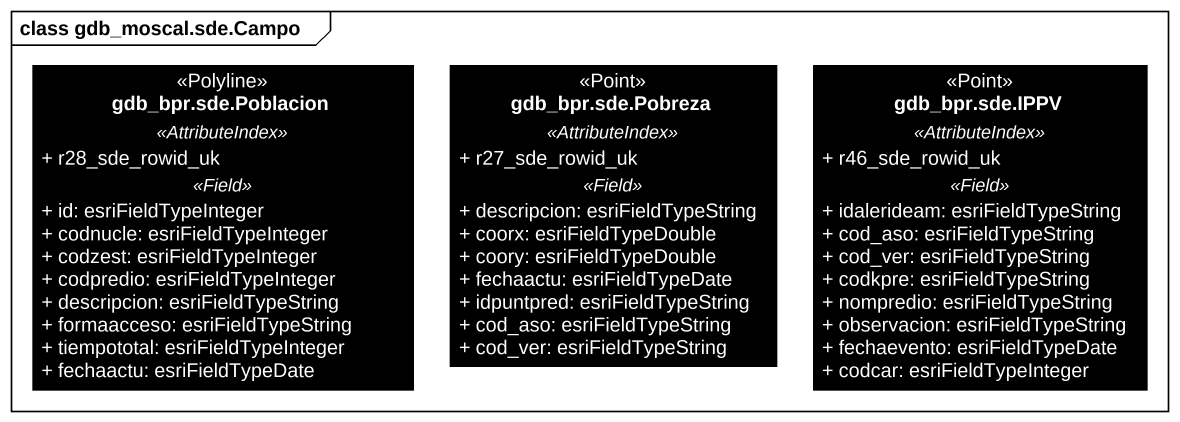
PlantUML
@startuml
mainframe class gdb_moscal.sde.Campo
hide circle
hide empty members
skinparam classAttributeIconSize 0
class "gdb_bpr.sde.Poblacion" as gdb_bpr_sde_Poblacion <<Polyline>> #000000 {
  .. <<AttributeIndex>> ..
  + r28_sde_rowid_uk
  .. <<Field>> ..
  + id: esriFieldTypeInteger
  + codnucle: esriFieldTypeInteger
  + codzest: esriFieldTypeInteger
  + codpredio: esriFieldTypeInteger
  + descripcion: esriFieldTypeString
  + formaacceso: esriFieldTypeString
  + tiempototal: esriFieldTypeInteger
  + fechaactu: esriFieldTypeDate
}
class "gdb_bpr.sde.Pobreza" as gdb_bpr_sde_Pobreza <<Point>> #000000 {
  .. <<AttributeIndex>> ..
  + r27_sde_rowid_uk
  .. <<Field>> ..
  + descripcion: esriFieldTypeString
  + coorx: esriFieldTypeDouble
  + coory: esriFieldTypeDouble
  + fechaactu: esriFieldTypeDate
  + idpuntpred: esriFieldTypeString
  + cod_aso: esriFieldTypeString
  + cod_ver: esriFieldTypeString
}
class "gdb_bpr.sde.IPPV" as gdb_bpr_sde_IPPV <<Point>> #000000 {
  .. <<AttributeIndex>> ..
  + r46_sde_rowid_uk
  .. <<Field>> ..
  + idalerideam: esriFieldTypeString
  + cod_aso: esriFieldTypeString
  + cod_ver: esriFieldTypeString
  + codkpre: esriFieldTypeString
  + nompredio: esriFieldTypeString
  + observacion: esriFieldTypeString
  + fechaevento: esriFieldTypeDate
  + codcar: esriFieldTypeInteger
}
@enduml
